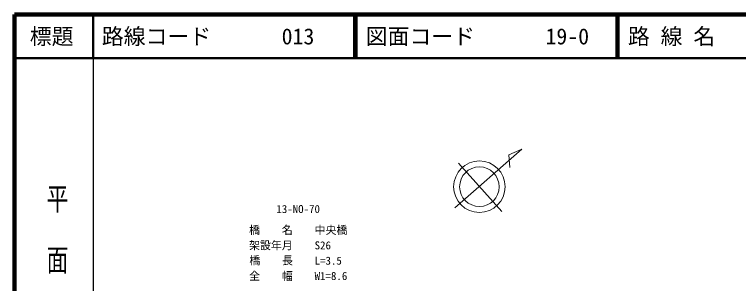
# Model space of a CAD drawing. Units: millimetres, scale not verified. Extents: x 40000 to 680000, y 20000 to 380000.
# Drawn here: x 40000 to 205695, y 318518 to 380000 of the extents above; entities that cross this region are included whole.
import ezdxf
from ezdxf.enums import TextEntityAlignment as Align

# ---------------------------------------------------------------- set-up
doc = ezdxf.new("R2010")
doc.units = ezdxf.units.MM
doc.header["$LTSCALE"] = 1000
for name, color, linetype, lineweight in [('M-BMK-SRVR', 3, 'Continuous', 13), ('M-STR-STR1', 1, 'Continuous', 13), ('M-TTL', 2, 'Continuous', 140), ('M-TTL-BAND', 7, 'Continuous', 25), ('M-TTL-LINE', 7, 'Continuous', 50)]:
    doc.layers.add(name, color=color, linetype=linetype, lineweight=lineweight)
doc.layers.add('M-TTL-TXT', color=7, linetype='Continuous')
doc.styles.add('@ＭＳ ゴシック', font='')
doc.styles.add('ＭＳ ゴシック', font='')
doc.styles.get('@ＭＳ ゴシック').set_extended_font_data('@MS Gothic')
doc.styles.get('ＭＳ ゴシック').set_extended_font_data('MS Gothic')

msp = doc.modelspace()

# ---------------------------------------------------------------- linework, layer by layer
at = {"layer": 'M-BMK-SRVR'}
for p, q in [((140794, 335776), (156142, 349218)), ((156142, 349218), (153099, 347961)), ((153099, 347961), (153344, 345011)), ((141599, 345989), (151563, 334988))]:
    msp.add_line(p, q, dxfattribs=at)
for radius in [5885, 4520]:
    msp.add_circle((146389, 340641), radius, dxfattribs=at)
at = {"layer": 'M-TTL'}
for p, q in [((40000, 380000), (40000, 20000)), ((680000, 380000), (40000, 380000))]:
    msp.add_line(p, q, dxfattribs=at)
at = {"layer": 'M-TTL-BAND'}
msp.add_line((58000, 370000), (58000, 20000), dxfattribs=at)
at = {"layer": 'M-TTL-LINE'}
for p, q in [((58000, 380000), (58000, 370000)), ((117750, 380000), (117750, 370000)), ((118250, 380000), (118250, 370000)), ((177750, 380000), (177750, 370000)), ((178250, 380000), (178250, 370000)), ((40000, 370000), (680000, 370000))]:
    msp.add_line(p, q, dxfattribs=at)

# ---------------------------------------------------------------- texts
at = {"layer": 'M-STR-STR1', "style": 'ＭＳ ゴシック'}
for s, p in [('13-NO-70', (99933, 334070)), ('橋\u3000\u3000名', (93685, 329268)), ('中央橋', (108685, 329268)), ('架設年月', (93685, 325768)), ('S26', (108685, 325768)), ('橋\u3000  長', (93753, 322320)), ('L=3.5', (108685, 322268)), ('全\u3000\u3000幅', (93685, 318768)), ('W1=8.6', (108685, 318768))]:
    msp.add_text(s, height=1833, dxfattribs=at).set_placement(p, align=Align.BOTTOM_LEFT)
at = {"layer": 'M-TTL-BAND', "style": '@ＭＳ ゴシック', "width": 1.4}
msp.add_text('平  面  図', height=3666, rotation=270, dxfattribs=at).set_placement((49777, 306475), align=Align.MIDDLE_RIGHT)
at = {"layer": 'M-TTL-TXT', "style": 'ＭＳ ゴシック'}
msp.add_text('標題', height=3666, dxfattribs=at).set_placement((48500, 375000), align=Align.MIDDLE_CENTER)
for s, p in [('路線コード', (60000, 375000)), ('013', (101142, 375000)), ('図面コード', (120380, 375000)), ('19-0', (161521, 375000)), ('路 線 名', (180380, 375000))]:
    msp.add_text(s, height=3666, dxfattribs=at).set_placement(p, align=Align.MIDDLE_LEFT)

doc.saveas('drawing.dxf')
